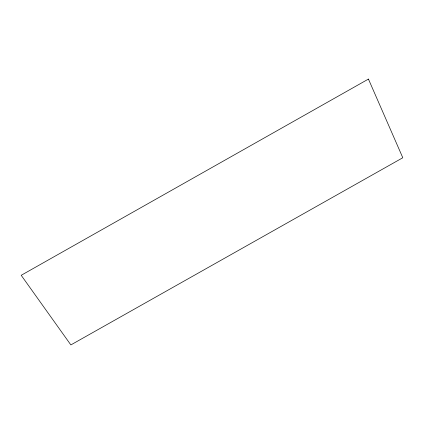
<?xml version="1.0" encoding="UTF-8"?>
<svg xmlns="http://www.w3.org/2000/svg" width="424" height="424" viewBox="0 0 424 424"><rect width="100%" height="100%" fill="white"/><g stroke="black" fill="none" stroke-linecap="round" stroke-linejoin="round"><path stroke-width="0.64" d="M368.44 79.081L21.2 275.298L70.861 344.919L402.8 157.749L368.44 79.081"/></g></svg>
